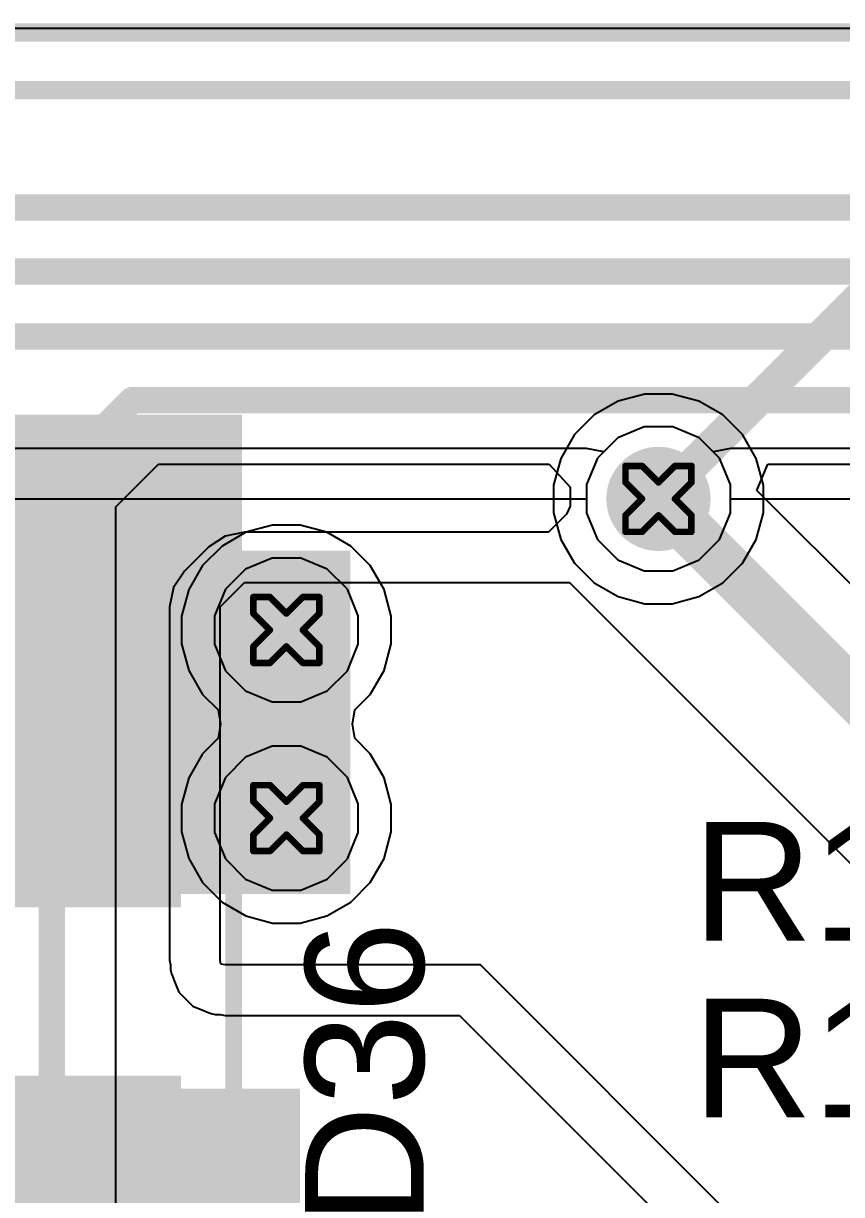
# Model space of a CAD drawing. Header units: inches. Extents: x 0 to 5379, y 0 to 5429.
# Drawn here: x 223.18 to 229.48, y 100.42 to 109.44 of the extents above; entities that cross this region are included whole.
import ezdxf

# ---------------------------------------------------------------- set-up
doc = ezdxf.new("R2010")
doc.units = ezdxf.units.IN
for name, color, linetype in [('Bottom Layer', 5, 'Continuous'), ('Bottom Solder', 6, 'Continuous'), ('Drill Drawing', 1, 'Continuous'), ('GND01', 16, 'Continuous'), ('GND02', 76, 'Continuous'), ('PWR', 156, 'Continuous'), ('SIG 01', 90, 'Continuous'), ('Top Layer', 1, 'Continuous'), ('Top Overlay', 2, 'Continuous'), ('Top Paste', 8, 'Continuous'), ('Top Solder', 216, 'Continuous'), ('Via Holes', 16, 'Continuous')]:
    doc.layers.add(name, color=color, linetype=linetype)
doc.styles.add('Arial', font='', dxfattribs={"height": 0.2})
doc.styles.get('Arial').set_extended_font_data('Arial')

# ---------------------------------------------------------------- blocks, each defined once
blk = doc.blocks.new('SMA_899')
at = {"layer": 'Top Layer'}
for points in [[(-3.25, 0.85), (-0.75, 0.85), (-0.75, -0.85), (-3.25, -0.85)], [(0.75, 0.85), (3.25, 0.85), (3.25, -0.85), (0.75, -0.85)]]:
    blk.add_hatch(color=1, dxfattribs=at).paths.add_polyline_path(points)
at = {"layer": 'Top Overlay'}
for points in [[(-4.445, -1.4216), (-3.278, -1.4216), (-3.278, 1.422), (-4.445, 1.422)], [(-3.3, 0.924), (-2.596, 0.924), (-2.596, 1.4219), (-3.3, 1.4219)], [(-3.3, -1.4219), (-2.596, -1.4219), (-2.596, -0.924), (-3.3, -0.924)]]:
    blk.add_hatch(color=2, dxfattribs=at).paths.add_polyline_path(points)
at = {"layer": 'Top Paste'}
for points in [[(-3.25, 0.85), (-0.75, 0.85), (-0.75, -0.85), (-3.25, -0.85)], [(0.75, 0.85), (3.25, 0.85), (3.25, -0.85), (0.75, -0.85)]]:
    blk.add_hatch(color=8, dxfattribs=at).paths.add_polyline_path(points)
at = {"layer": 'Top Solder'}
for points in [[(-3.3516, 0.9516), (-0.6484, 0.9516), (-0.6484, -0.9516), (-3.3516, -0.9516)], [(0.6484, 0.9516), (3.3516, 0.9516), (3.3516, -0.9516), (0.6484, -0.9516)]]:
    blk.add_hatch(color=216, dxfattribs=at).paths.add_polyline_path(points)
at = {"layer": 'Top Overlay'}
for points in [[(2.0612, 1.3577, 0.127, 0.127, 0), (-2.6581, 1.3577, 0.127, 0.127, 0)], [(2.0612, 1.0122, 0.127, 0.127, 0), (2.0612, 1.3577, 0.127, 0.127, 0)], [(2.0612, -1.3577, 0.127, 0.127, 0), (2.0612, -1.0122, 0.127, 0.127, 0)], [(2.0612, -1.3577, 0.127, 0.127, 0), (-2.6581, -1.3577, 0.127, 0.127, 0)]]:
    blk.add_lwpolyline(points, format="xyseb", dxfattribs=at)
for points in [[(-2.6899, 1.3577, 0.0635, 0.0635, 1), (-2.6264, 1.3577, 0.0635, 0.0635, 1)], [(2.0295, 1.3577, 0.0635, 0.0635, 1), (2.093, 1.3577, 0.0635, 0.0635, 1)], [(2.0295, 1.3577, 0.0635, 0.0635, 1), (2.093, 1.3577, 0.0635, 0.0635, 1)], [(2.0295, 1.0122, 0.0635, 0.0635, 1), (2.093, 1.0122, 0.0635, 0.0635, 1)], [(2.0295, -1.0122, 0.0635, 0.0635, 1), (2.093, -1.0122, 0.0635, 0.0635, 1)], [(-2.6899, -1.3577, 0.0635, 0.0635, 1), (-2.6264, -1.3577, 0.0635, 0.0635, 1)], [(2.0295, -1.3577, 0.0635, 0.0635, 1), (2.093, -1.3577, 0.0635, 0.0635, 1)], [(2.0295, -1.3577, 0.0635, 0.0635, 1), (2.093, -1.3577, 0.0635, 0.0635, 1)]]:
    blk.add_lwpolyline(points, format="xyseb", close=True, dxfattribs=at)

msp = doc.modelspace()

# ---------------------------------------------------------------- hatches: boundary and pattern name
at = {"layer": 'Bottom Layer'}
h = msp.add_hatch(color=5, dxfattribs=at)
edge = h.paths.add_edge_path()
edge.add_arc((228.0713, 105.7757), 0.3, 0, 360)
h = msp.add_hatch(color=5, dxfattribs=at)
edge = h.paths.add_edge_path()
edge.add_arc((225.2041, 104.7657), 0.3, 0, 360)
h = msp.add_hatch(color=5, dxfattribs=at)
edge = h.paths.add_edge_path()
edge.add_arc((225.2041, 103.3156), 0.3, 0, 360)
at = {"layer": 'Bottom Solder'}
h = msp.add_hatch(color=6, dxfattribs=at)
edge = h.paths.add_edge_path()
edge.add_arc((228.0713, 105.7757), 0.4016, 0, 360)
h = msp.add_hatch(color=6, dxfattribs=at)
edge = h.paths.add_edge_path()
edge.add_arc((225.2041, 104.7657), 0.4016, 0, 360)
h = msp.add_hatch(color=6, dxfattribs=at)
edge = h.paths.add_edge_path()
edge.add_arc((225.2041, 103.3156), 0.4016, 0, 360)
at = {"layer": 'GND01'}
h = msp.add_hatch(color=16, dxfattribs=at)
edge = h.paths.add_edge_path()
edge.add_arc((228.0713, 105.7757), 0.3, 0, 360)
h = msp.add_hatch(color=16, dxfattribs=at)
edge = h.paths.add_edge_path()
edge.add_arc((225.2041, 104.7657), 0.3, 0, 360)
h = msp.add_hatch(color=16, dxfattribs=at)
edge = h.paths.add_edge_path()
edge.add_arc((225.2041, 103.3156), 0.3, 0, 360)
at = {"layer": 'GND02'}
h = msp.add_hatch(color=76, dxfattribs=at)
edge = h.paths.add_edge_path()
edge.add_arc((228.0713, 105.7757), 0.3, 0, 360)
h = msp.add_hatch(color=76, dxfattribs=at)
edge = h.paths.add_edge_path()
edge.add_arc((225.2041, 104.7657), 0.3, 0, 360)
h = msp.add_hatch(color=76, dxfattribs=at)
edge = h.paths.add_edge_path()
edge.add_arc((225.2041, 103.3156), 0.3, 0, 360)
at = {"layer": 'PWR'}
h = msp.add_hatch(color=156, dxfattribs=at)
edge = h.paths.add_edge_path()
edge.add_arc((228.0713, 105.7757), 0.3, 0, 360)
h = msp.add_hatch(color=156, dxfattribs=at)
edge = h.paths.add_edge_path()
edge.add_arc((225.2041, 104.7657), 0.3, 0, 360)
h = msp.add_hatch(color=156, dxfattribs=at)
edge = h.paths.add_edge_path()
edge.add_arc((225.2041, 103.3156), 0.3, 0, 360)
at = {"layer": 'SIG 01'}
h = msp.add_hatch(color=90, dxfattribs=at)
edge = h.paths.add_edge_path()
edge.add_arc((228.0713, 105.7757), 0.3, 0, 360)
h = msp.add_hatch(color=90, dxfattribs=at)
edge = h.paths.add_edge_path()
edge.add_arc((225.2041, 104.7657), 0.3, 0, 360)
h = msp.add_hatch(color=90, dxfattribs=at)
edge = h.paths.add_edge_path()
edge.add_arc((225.2041, 103.3156), 0.3, 0, 360)
at = {"layer": 'Top Layer'}
h = msp.add_hatch(color=1, dxfattribs=at)
edge = h.paths.add_edge_path()
edge.add_arc((228.0713, 105.7757), 0.3, 0, 360)
for points in [[(216.3364, 102.731), (225.6967, 102.731), (225.6967, 105.3757), (216.3364, 105.3757)], [(225.309, 101.231), (222.5901, 101.231), (222.5901, 97.3775), (225.309, 97.3775)]]:
    msp.add_hatch(color=1, dxfattribs=at).paths.add_polyline_path(points)
h = msp.add_hatch(color=1, dxfattribs=at)
edge = h.paths.add_edge_path()
edge.add_arc((225.2041, 104.7657), 0.3, 0, 360)
h = msp.add_hatch(color=1, dxfattribs=at)
edge = h.paths.add_edge_path()
edge.add_arc((225.2041, 103.3156), 0.3, 0, 360)
at = {"layer": 'Top Solder'}
h = msp.add_hatch(color=216, dxfattribs=at)
edge = h.paths.add_edge_path()
edge.add_arc((228.0713, 105.7757), 0.4016, 0, 360)
h = msp.add_hatch(color=216, dxfattribs=at)
edge = h.paths.add_edge_path()
edge.add_arc((225.2041, 104.7657), 0.4016, 0, 360)
h = msp.add_hatch(color=216, dxfattribs=at)
edge = h.paths.add_edge_path()
edge.add_arc((225.2041, 103.3156), 0.4016, 0, 360)
at = {"layer": 'Via Holes'}
h = msp.add_hatch(color=7, dxfattribs=at)
edge = h.paths.add_edge_path()
edge.add_arc((228.0713, 105.7757), 0.15, 0, 360)
h = msp.add_hatch(color=7, dxfattribs=at)
edge = h.paths.add_edge_path()
edge.add_arc((225.2041, 104.7657), 0.15, 0, 360)
h = msp.add_hatch(color=7, dxfattribs=at)
edge = h.paths.add_edge_path()
edge.add_arc((225.2041, 103.3156), 0.15, 0, 360)

# ---------------------------------------------------------------- linework, layer by layer
at = {"layer": 'Bottom Layer'}
for p, q in [((227.9649, 106.5837), (227.7594, 106.5286)), ((228.1777, 106.5837), (227.9649, 106.5837)), ((228.3832, 106.5286), (228.1777, 106.5837)), ((227.7594, 106.5286), (227.5752, 106.4222)), ((228.5674, 106.4222), (228.3832, 106.5286)), ((227.5752, 106.4222), (227.4247, 106.2718)), ((228.7178, 106.2718), (228.5674, 106.4222)), ((227.4247, 106.2718), (227.3183, 106.0875)), ((228.8242, 106.0875), (228.7178, 106.2718)), ((227.3183, 106.0875), (227.2633, 105.882)), ((228.8793, 105.882), (228.8242, 106.0875)), ((227.2633, 105.882), (227.2633, 105.6693)), ((228.8793, 105.6693), (228.8793, 105.882)), ((227.2633, 105.6693), (227.3183, 105.4638)), ((228.8242, 105.4638), (228.8793, 105.6693)), ((224.8922, 105.5187), (224.708, 105.4123)), ((225.0977, 105.5737), (224.8922, 105.5187)), ((225.3105, 105.5737), (225.0977, 105.5737)), ((225.516, 105.5187), (225.3105, 105.5737)), ((225.7002, 105.4123), (225.516, 105.5187)), ((224.708, 105.4123), (224.5575, 105.2619)), ((225.8507, 105.2619), (225.7002, 105.4123)), ((227.3183, 105.4638), (227.4247, 105.2795)), ((228.7178, 105.2795), (228.8242, 105.4638)), ((224.5575, 105.2619), (224.4512, 105.0776)), ((225.957, 105.0776), (225.8507, 105.2619)), ((227.4247, 105.2795), (227.5752, 105.1291)), ((228.5674, 105.1291), (228.7178, 105.2795)), ((224.4512, 105.0776), (224.3961, 104.8721)), ((226.0121, 104.8721), (225.957, 105.0776)), ((227.5752, 105.1291), (227.7594, 105.0227)), ((228.3832, 105.0227), (228.5674, 105.1291)), ((227.7594, 105.0227), (227.9649, 104.9677)), ((227.9649, 104.9677), (228.1777, 104.9677)), ((228.1777, 104.9677), (228.3832, 105.0227)), ((224.3961, 104.8721), (224.3961, 104.6594)), ((226.0121, 104.6594), (226.0121, 104.8721)), ((224.3961, 104.6594), (224.4512, 104.4539)), ((225.957, 104.4539), (226.0121, 104.6594)), ((224.4512, 104.4539), (224.5575, 104.2696)), ((225.8507, 104.2696), (225.957, 104.4539)), ((224.5575, 104.2696), (224.6774, 104.1498)), ((225.7309, 104.1498), (225.8507, 104.2696)), ((224.6774, 104.1498), (224.6952, 104.0407)), ((225.713, 104.0407), (225.7309, 104.1498)), ((224.6952, 104.0407), (224.6774, 103.9315)), ((225.7309, 103.9315), (225.713, 104.0407)), ((224.6774, 103.9315), (224.5575, 103.8117)), ((225.8507, 103.8117), (225.7309, 103.9315)), ((224.5575, 103.8117), (224.4512, 103.6275)), ((225.957, 103.6275), (225.8507, 103.8117)), ((224.4512, 103.6275), (224.3961, 103.422)), ((226.0121, 103.422), (225.957, 103.6275)), ((224.3961, 103.422), (224.3961, 103.2092)), ((226.0121, 103.2092), (226.0121, 103.422)), ((224.3961, 103.2092), (224.4512, 103.0037)), ((225.957, 103.0037), (226.0121, 103.2092)), ((224.4512, 103.0037), (224.5575, 102.8195)), ((225.8507, 102.8195), (225.957, 103.0037)), ((224.5575, 102.8195), (224.708, 102.6691)), ((225.7002, 102.6691), (225.8507, 102.8195)), ((224.708, 102.6691), (224.8922, 102.5627)), ((225.516, 102.5627), (225.7002, 102.6691)), ((224.8922, 102.5627), (225.0977, 102.5076)), ((225.3105, 102.5076), (225.516, 102.5627)), ((225.0977, 102.5076), (225.3105, 102.5076))]:
    msp.add_line(p, q, dxfattribs=at)
at = {"layer": 'Drill Drawing'}
for points in [[(227.8173, 105.9027, 0.0508, 0.0508, 0), (227.8173, 106.0297, 0.0508, 0.0508, 0)], [(227.8173, 106.0297, 0.0508, 0.0508, 0), (227.9443, 106.0297, 0.0508, 0.0508, 0)], [(227.9443, 106.0297, 0.0508, 0.0508, 0), (228.0713, 105.9027, 0.0508, 0.0508, 0)], [(228.0713, 105.9027, 0.0508, 0.0508, 0), (228.1983, 106.0297, 0.0508, 0.0508, 0)], [(228.1983, 106.0297, 0.0508, 0.0508, 0), (228.3253, 106.0297, 0.0508, 0.0508, 0)], [(228.3253, 105.9027, 0.0508, 0.0508, 0), (228.3253, 106.0297, 0.0508, 0.0508, 0)], [(227.8173, 105.9027, 0.0508, 0.0508, 0), (227.9443, 105.7757, 0.0508, 0.0508, 0)], [(228.1983, 105.7757, 0.0508, 0.0508, 0), (228.3253, 105.9027, 0.0508, 0.0508, 0)], [(227.8173, 105.6487, 0.0508, 0.0508, 0), (227.9443, 105.7757, 0.0508, 0.0508, 0)], [(228.1983, 105.7757, 0.0508, 0.0508, 0), (228.3253, 105.6487, 0.0508, 0.0508, 0)], [(227.8173, 105.5217, 0.0508, 0.0508, 0), (227.8173, 105.6487, 0.0508, 0.0508, 0)], [(227.9443, 105.5217, 0.0508, 0.0508, 0), (228.0713, 105.6487, 0.0508, 0.0508, 0)], [(228.0713, 105.6487, 0.0508, 0.0508, 0), (228.1983, 105.5217, 0.0508, 0.0508, 0)], [(228.3253, 105.5217, 0.0508, 0.0508, 0), (228.3253, 105.6487, 0.0508, 0.0508, 0)], [(227.8173, 105.5217, 0.0508, 0.0508, 0), (227.9443, 105.5217, 0.0508, 0.0508, 0)], [(228.1983, 105.5217, 0.0508, 0.0508, 0), (228.3253, 105.5217, 0.0508, 0.0508, 0)], [(224.9501, 104.8927, 0.0508, 0.0508, 0), (224.9501, 105.0197, 0.0508, 0.0508, 0)], [(224.9501, 105.0197, 0.0508, 0.0508, 0), (225.0771, 105.0197, 0.0508, 0.0508, 0)], [(225.0771, 105.0197, 0.0508, 0.0508, 0), (225.2041, 104.8927, 0.0508, 0.0508, 0)], [(225.2041, 104.8927, 0.0508, 0.0508, 0), (225.3311, 105.0197, 0.0508, 0.0508, 0)], [(225.3311, 105.0197, 0.0508, 0.0508, 0), (225.4581, 105.0197, 0.0508, 0.0508, 0)], [(225.4581, 104.8927, 0.0508, 0.0508, 0), (225.4581, 105.0197, 0.0508, 0.0508, 0)], [(224.9501, 104.8927, 0.0508, 0.0508, 0), (225.0771, 104.7657, 0.0508, 0.0508, 0)], [(225.3311, 104.7657, 0.0508, 0.0508, 0), (225.4581, 104.8927, 0.0508, 0.0508, 0)], [(224.9501, 104.6387, 0.0508, 0.0508, 0), (225.0771, 104.7657, 0.0508, 0.0508, 0)], [(225.3311, 104.7657, 0.0508, 0.0508, 0), (225.4581, 104.6387, 0.0508, 0.0508, 0)], [(224.9501, 104.5117, 0.0508, 0.0508, 0), (224.9501, 104.6387, 0.0508, 0.0508, 0)], [(225.0771, 104.5117, 0.0508, 0.0508, 0), (225.2041, 104.6387, 0.0508, 0.0508, 0)], [(225.2041, 104.6387, 0.0508, 0.0508, 0), (225.3311, 104.5117, 0.0508, 0.0508, 0)], [(225.4581, 104.5117, 0.0508, 0.0508, 0), (225.4581, 104.6387, 0.0508, 0.0508, 0)], [(224.9501, 104.5117, 0.0508, 0.0508, 0), (225.0771, 104.5117, 0.0508, 0.0508, 0)], [(225.3311, 104.5117, 0.0508, 0.0508, 0), (225.4581, 104.5117, 0.0508, 0.0508, 0)], [(224.9501, 103.4426, 0.0508, 0.0508, 0), (224.9501, 103.5696, 0.0508, 0.0508, 0)], [(224.9501, 103.5696, 0.0508, 0.0508, 0), (225.0771, 103.5696, 0.0508, 0.0508, 0)], [(225.0771, 103.5696, 0.0508, 0.0508, 0), (225.2041, 103.4426, 0.0508, 0.0508, 0)], [(225.2041, 103.4426, 0.0508, 0.0508, 0), (225.3311, 103.5696, 0.0508, 0.0508, 0)], [(225.3311, 103.5696, 0.0508, 0.0508, 0), (225.4581, 103.5696, 0.0508, 0.0508, 0)], [(225.4581, 103.4426, 0.0508, 0.0508, 0), (225.4581, 103.5696, 0.0508, 0.0508, 0)], [(224.9501, 103.4426, 0.0508, 0.0508, 0), (225.0771, 103.3156, 0.0508, 0.0508, 0)], [(225.3311, 103.3156, 0.0508, 0.0508, 0), (225.4581, 103.4426, 0.0508, 0.0508, 0)], [(224.9501, 103.1886, 0.0508, 0.0508, 0), (225.0771, 103.3156, 0.0508, 0.0508, 0)], [(225.3311, 103.3156, 0.0508, 0.0508, 0), (225.4581, 103.1886, 0.0508, 0.0508, 0)], [(224.9501, 103.0616, 0.0508, 0.0508, 0), (224.9501, 103.1886, 0.0508, 0.0508, 0)], [(225.0771, 103.0616, 0.0508, 0.0508, 0), (225.2041, 103.1886, 0.0508, 0.0508, 0)], [(225.2041, 103.1886, 0.0508, 0.0508, 0), (225.3311, 103.0616, 0.0508, 0.0508, 0)], [(225.4581, 103.0616, 0.0508, 0.0508, 0), (225.4581, 103.1886, 0.0508, 0.0508, 0)], [(224.9501, 103.0616, 0.0508, 0.0508, 0), (225.0771, 103.0616, 0.0508, 0.0508, 0)], [(225.3311, 103.0616, 0.0508, 0.0508, 0), (225.4581, 103.0616, 0.0508, 0.0508, 0)]]:
    msp.add_lwpolyline(points, format="xyseb", dxfattribs=at)
for points in [[(227.8046, 106.0297, 0.0254, 0.0254, 1), (227.83, 106.0297, 0.0254, 0.0254, 1)], [(227.8046, 106.0297, 0.0254, 0.0254, 1), (227.83, 106.0297, 0.0254, 0.0254, 1)], [(227.9316, 106.0297, 0.0254, 0.0254, 1), (227.957, 106.0297, 0.0254, 0.0254, 1)], [(227.9316, 106.0297, 0.0254, 0.0254, 1), (227.957, 106.0297, 0.0254, 0.0254, 1)], [(228.1856, 106.0297, 0.0254, 0.0254, 1), (228.211, 106.0297, 0.0254, 0.0254, 1)], [(228.1856, 106.0297, 0.0254, 0.0254, 1), (228.211, 106.0297, 0.0254, 0.0254, 1)], [(228.3126, 106.0297, 0.0254, 0.0254, 1), (228.338, 106.0297, 0.0254, 0.0254, 1)], [(228.3126, 106.0297, 0.0254, 0.0254, 1), (228.338, 106.0297, 0.0254, 0.0254, 1)], [(227.8046, 105.9027, 0.0254, 0.0254, 1), (227.83, 105.9027, 0.0254, 0.0254, 1)], [(227.8046, 105.9027, 0.0254, 0.0254, 1), (227.83, 105.9027, 0.0254, 0.0254, 1)], [(228.0586, 105.9027, 0.0254, 0.0254, 1), (228.084, 105.9027, 0.0254, 0.0254, 1)], [(228.0586, 105.9027, 0.0254, 0.0254, 1), (228.084, 105.9027, 0.0254, 0.0254, 1)], [(228.3126, 105.9027, 0.0254, 0.0254, 1), (228.338, 105.9027, 0.0254, 0.0254, 1)], [(228.3126, 105.9027, 0.0254, 0.0254, 1), (228.338, 105.9027, 0.0254, 0.0254, 1)], [(227.9316, 105.7757, 0.0254, 0.0254, 1), (227.957, 105.7757, 0.0254, 0.0254, 1)], [(227.9316, 105.7757, 0.0254, 0.0254, 1), (227.957, 105.7757, 0.0254, 0.0254, 1)], [(228.1856, 105.7757, 0.0254, 0.0254, 1), (228.211, 105.7757, 0.0254, 0.0254, 1)], [(228.1856, 105.7757, 0.0254, 0.0254, 1), (228.211, 105.7757, 0.0254, 0.0254, 1)], [(227.8046, 105.6487, 0.0254, 0.0254, 1), (227.83, 105.6487, 0.0254, 0.0254, 1)], [(227.8046, 105.6487, 0.0254, 0.0254, 1), (227.83, 105.6487, 0.0254, 0.0254, 1)], [(228.0586, 105.6487, 0.0254, 0.0254, 1), (228.084, 105.6487, 0.0254, 0.0254, 1)], [(228.0586, 105.6487, 0.0254, 0.0254, 1), (228.084, 105.6487, 0.0254, 0.0254, 1)], [(228.3126, 105.6487, 0.0254, 0.0254, 1), (228.338, 105.6487, 0.0254, 0.0254, 1)], [(228.3126, 105.6487, 0.0254, 0.0254, 1), (228.338, 105.6487, 0.0254, 0.0254, 1)], [(227.8046, 105.5217, 0.0254, 0.0254, 1), (227.83, 105.5217, 0.0254, 0.0254, 1)], [(227.8046, 105.5217, 0.0254, 0.0254, 1), (227.83, 105.5217, 0.0254, 0.0254, 1)], [(227.9316, 105.5217, 0.0254, 0.0254, 1), (227.957, 105.5217, 0.0254, 0.0254, 1)], [(227.9316, 105.5217, 0.0254, 0.0254, 1), (227.957, 105.5217, 0.0254, 0.0254, 1)], [(228.1856, 105.5217, 0.0254, 0.0254, 1), (228.211, 105.5217, 0.0254, 0.0254, 1)], [(228.1856, 105.5217, 0.0254, 0.0254, 1), (228.211, 105.5217, 0.0254, 0.0254, 1)], [(228.3126, 105.5217, 0.0254, 0.0254, 1), (228.338, 105.5217, 0.0254, 0.0254, 1)], [(228.3126, 105.5217, 0.0254, 0.0254, 1), (228.338, 105.5217, 0.0254, 0.0254, 1)], [(224.9374, 105.0197, 0.0254, 0.0254, 1), (224.9628, 105.0197, 0.0254, 0.0254, 1)], [(224.9374, 105.0197, 0.0254, 0.0254, 1), (224.9628, 105.0197, 0.0254, 0.0254, 1)], [(225.0644, 105.0197, 0.0254, 0.0254, 1), (225.0898, 105.0197, 0.0254, 0.0254, 1)], [(225.0644, 105.0197, 0.0254, 0.0254, 1), (225.0898, 105.0197, 0.0254, 0.0254, 1)], [(225.3184, 105.0197, 0.0254, 0.0254, 1), (225.3438, 105.0197, 0.0254, 0.0254, 1)], [(225.3184, 105.0197, 0.0254, 0.0254, 1), (225.3438, 105.0197, 0.0254, 0.0254, 1)], [(225.4454, 105.0197, 0.0254, 0.0254, 1), (225.4708, 105.0197, 0.0254, 0.0254, 1)], [(225.4454, 105.0197, 0.0254, 0.0254, 1), (225.4708, 105.0197, 0.0254, 0.0254, 1)], [(224.9374, 104.8927, 0.0254, 0.0254, 1), (224.9628, 104.8927, 0.0254, 0.0254, 1)], [(224.9374, 104.8927, 0.0254, 0.0254, 1), (224.9628, 104.8927, 0.0254, 0.0254, 1)], [(225.1914, 104.8927, 0.0254, 0.0254, 1), (225.2168, 104.8927, 0.0254, 0.0254, 1)], [(225.1914, 104.8927, 0.0254, 0.0254, 1), (225.2168, 104.8927, 0.0254, 0.0254, 1)], [(225.4454, 104.8927, 0.0254, 0.0254, 1), (225.4708, 104.8927, 0.0254, 0.0254, 1)], [(225.4454, 104.8927, 0.0254, 0.0254, 1), (225.4708, 104.8927, 0.0254, 0.0254, 1)], [(225.0644, 104.7657, 0.0254, 0.0254, 1), (225.0898, 104.7657, 0.0254, 0.0254, 1)], [(225.0644, 104.7657, 0.0254, 0.0254, 1), (225.0898, 104.7657, 0.0254, 0.0254, 1)], [(225.3184, 104.7657, 0.0254, 0.0254, 1), (225.3438, 104.7657, 0.0254, 0.0254, 1)], [(225.3184, 104.7657, 0.0254, 0.0254, 1), (225.3438, 104.7657, 0.0254, 0.0254, 1)], [(224.9374, 104.6387, 0.0254, 0.0254, 1), (224.9628, 104.6387, 0.0254, 0.0254, 1)], [(224.9374, 104.6387, 0.0254, 0.0254, 1), (224.9628, 104.6387, 0.0254, 0.0254, 1)], [(225.1914, 104.6387, 0.0254, 0.0254, 1), (225.2168, 104.6387, 0.0254, 0.0254, 1)], [(225.1914, 104.6387, 0.0254, 0.0254, 1), (225.2168, 104.6387, 0.0254, 0.0254, 1)], [(225.4454, 104.6387, 0.0254, 0.0254, 1), (225.4708, 104.6387, 0.0254, 0.0254, 1)], [(225.4454, 104.6387, 0.0254, 0.0254, 1), (225.4708, 104.6387, 0.0254, 0.0254, 1)], [(224.9374, 104.5117, 0.0254, 0.0254, 1), (224.9628, 104.5117, 0.0254, 0.0254, 1)], [(224.9374, 104.5117, 0.0254, 0.0254, 1), (224.9628, 104.5117, 0.0254, 0.0254, 1)], [(225.0644, 104.5117, 0.0254, 0.0254, 1), (225.0898, 104.5117, 0.0254, 0.0254, 1)], [(225.0644, 104.5117, 0.0254, 0.0254, 1), (225.0898, 104.5117, 0.0254, 0.0254, 1)], [(225.3184, 104.5117, 0.0254, 0.0254, 1), (225.3438, 104.5117, 0.0254, 0.0254, 1)], [(225.3184, 104.5117, 0.0254, 0.0254, 1), (225.3438, 104.5117, 0.0254, 0.0254, 1)], [(225.4454, 104.5117, 0.0254, 0.0254, 1), (225.4708, 104.5117, 0.0254, 0.0254, 1)], [(225.4454, 104.5117, 0.0254, 0.0254, 1), (225.4708, 104.5117, 0.0254, 0.0254, 1)], [(224.9374, 103.5696, 0.0254, 0.0254, 1), (224.9628, 103.5696, 0.0254, 0.0254, 1)], [(224.9374, 103.5696, 0.0254, 0.0254, 1), (224.9628, 103.5696, 0.0254, 0.0254, 1)], [(225.0644, 103.5696, 0.0254, 0.0254, 1), (225.0898, 103.5696, 0.0254, 0.0254, 1)], [(225.0644, 103.5696, 0.0254, 0.0254, 1), (225.0898, 103.5696, 0.0254, 0.0254, 1)], [(225.3184, 103.5696, 0.0254, 0.0254, 1), (225.3438, 103.5696, 0.0254, 0.0254, 1)], [(225.3184, 103.5696, 0.0254, 0.0254, 1), (225.3438, 103.5696, 0.0254, 0.0254, 1)], [(225.4454, 103.5696, 0.0254, 0.0254, 1), (225.4708, 103.5696, 0.0254, 0.0254, 1)], [(225.4454, 103.5696, 0.0254, 0.0254, 1), (225.4708, 103.5696, 0.0254, 0.0254, 1)], [(224.9374, 103.4426, 0.0254, 0.0254, 1), (224.9628, 103.4426, 0.0254, 0.0254, 1)], [(224.9374, 103.4426, 0.0254, 0.0254, 1), (224.9628, 103.4426, 0.0254, 0.0254, 1)], [(225.1914, 103.4426, 0.0254, 0.0254, 1), (225.2168, 103.4426, 0.0254, 0.0254, 1)], [(225.1914, 103.4426, 0.0254, 0.0254, 1), (225.2168, 103.4426, 0.0254, 0.0254, 1)], [(225.4454, 103.4426, 0.0254, 0.0254, 1), (225.4708, 103.4426, 0.0254, 0.0254, 1)], [(225.4454, 103.4426, 0.0254, 0.0254, 1), (225.4708, 103.4426, 0.0254, 0.0254, 1)], [(225.0644, 103.3156, 0.0254, 0.0254, 1), (225.0898, 103.3156, 0.0254, 0.0254, 1)], [(225.0644, 103.3156, 0.0254, 0.0254, 1), (225.0898, 103.3156, 0.0254, 0.0254, 1)], [(225.3184, 103.3156, 0.0254, 0.0254, 1), (225.3438, 103.3156, 0.0254, 0.0254, 1)], [(225.3184, 103.3156, 0.0254, 0.0254, 1), (225.3438, 103.3156, 0.0254, 0.0254, 1)], [(224.9374, 103.1886, 0.0254, 0.0254, 1), (224.9628, 103.1886, 0.0254, 0.0254, 1)], [(224.9374, 103.1886, 0.0254, 0.0254, 1), (224.9628, 103.1886, 0.0254, 0.0254, 1)], [(225.1914, 103.1886, 0.0254, 0.0254, 1), (225.2168, 103.1886, 0.0254, 0.0254, 1)], [(225.1914, 103.1886, 0.0254, 0.0254, 1), (225.2168, 103.1886, 0.0254, 0.0254, 1)], [(225.4454, 103.1886, 0.0254, 0.0254, 1), (225.4708, 103.1886, 0.0254, 0.0254, 1)], [(225.4454, 103.1886, 0.0254, 0.0254, 1), (225.4708, 103.1886, 0.0254, 0.0254, 1)], [(224.9374, 103.0616, 0.0254, 0.0254, 1), (224.9628, 103.0616, 0.0254, 0.0254, 1)], [(224.9374, 103.0616, 0.0254, 0.0254, 1), (224.9628, 103.0616, 0.0254, 0.0254, 1)], [(225.0644, 103.0616, 0.0254, 0.0254, 1), (225.0898, 103.0616, 0.0254, 0.0254, 1)], [(225.0644, 103.0616, 0.0254, 0.0254, 1), (225.0898, 103.0616, 0.0254, 0.0254, 1)], [(225.3184, 103.0616, 0.0254, 0.0254, 1), (225.3438, 103.0616, 0.0254, 0.0254, 1)], [(225.3184, 103.0616, 0.0254, 0.0254, 1), (225.3438, 103.0616, 0.0254, 0.0254, 1)], [(225.4454, 103.0616, 0.0254, 0.0254, 1), (225.4708, 103.0616, 0.0254, 0.0254, 1)], [(225.4454, 103.0616, 0.0254, 0.0254, 1), (225.4708, 103.0616, 0.0254, 0.0254, 1)]]:
    msp.add_lwpolyline(points, format="xyseb", close=True, dxfattribs=at)
at = {"layer": 'GND01'}
for p, q in [((227.9611, 106.3297), (227.7575, 106.2453)), ((228.1815, 106.3297), (227.9611, 106.3297)), ((228.3851, 106.2453), (228.1815, 106.3297)), ((227.7575, 106.2453), (227.6016, 106.0895)), ((228.5409, 106.0895), (228.3851, 106.2453)), ((227.6016, 106.0895), (227.5173, 105.8859)), ((228.6253, 105.8859), (228.5409, 106.0895)), ((227.5173, 105.8859), (227.5173, 105.6655)), ((228.6253, 105.6655), (228.6253, 105.8859)), ((227.5173, 105.6655), (227.6016, 105.4618)), ((228.5409, 105.4618), (228.6253, 105.6655)), ((227.6016, 105.4618), (227.7575, 105.306)), ((228.3851, 105.306), (228.5409, 105.4618)), ((225.0939, 105.3197), (224.8903, 105.2354)), ((225.3143, 105.3197), (225.0939, 105.3197)), ((225.5179, 105.2354), (225.3143, 105.3197)), ((224.8903, 105.2354), (224.7345, 105.0795)), ((225.6738, 105.0795), (225.5179, 105.2354)), ((227.7575, 105.306), (227.9611, 105.2217)), ((228.1815, 105.2217), (228.3851, 105.306)), ((227.9611, 105.2217), (228.1815, 105.2217)), ((224.7345, 105.0795), (224.6501, 104.8759)), ((225.7581, 104.8759), (225.6738, 105.0795)), ((224.6501, 104.8759), (224.6501, 104.6555)), ((225.7581, 104.6555), (225.7581, 104.8759)), ((224.6501, 104.6555), (224.7345, 104.4519)), ((225.6738, 104.4519), (225.7581, 104.6555)), ((224.7345, 104.4519), (224.8903, 104.2961)), ((225.5179, 104.2961), (225.6738, 104.4519)), ((224.8903, 104.2961), (225.0939, 104.2117)), ((225.3143, 104.2117), (225.5179, 104.2961)), ((225.0939, 104.2117), (225.3143, 104.2117)), ((224.8903, 103.7853), (224.7345, 103.6294)), ((225.0939, 103.8696), (224.8903, 103.7853)), ((225.3143, 103.8696), (225.0939, 103.8696)), ((225.5179, 103.7853), (225.3143, 103.8696)), ((225.6738, 103.6294), (225.5179, 103.7853)), ((224.7345, 103.6294), (224.6501, 103.4258)), ((225.7581, 103.4258), (225.6738, 103.6294)), ((224.6501, 103.4258), (224.6501, 103.2054)), ((225.7581, 103.2054), (225.7581, 103.4258)), ((224.6501, 103.2054), (224.7345, 103.0018)), ((225.6738, 103.0018), (225.7581, 103.2054)), ((224.7345, 103.0018), (224.8903, 102.846)), ((225.5179, 102.846), (225.6738, 103.0018)), ((224.8903, 102.846), (225.0939, 102.7616)), ((225.3143, 102.7616), (225.5179, 102.846)), ((225.0939, 102.7616), (225.3143, 102.7616))]:
    msp.add_line(p, q, dxfattribs=at)
at = {"layer": 'GND02'}
for p, q in [((227.9611, 106.3297), (227.7575, 106.2453)), ((228.1815, 106.3297), (227.9611, 106.3297)), ((228.3851, 106.2453), (228.1815, 106.3297)), ((227.7575, 106.2453), (227.6016, 106.0895)), ((228.5409, 106.0895), (228.3851, 106.2453)), ((227.6016, 106.0895), (227.5173, 105.8859)), ((228.6253, 105.8859), (228.5409, 106.0895)), ((227.5173, 105.8859), (227.5173, 105.6655)), ((228.6253, 105.6655), (228.6253, 105.8859)), ((227.5173, 105.6655), (227.6016, 105.4618)), ((228.5409, 105.4618), (228.6253, 105.6655)), ((227.6016, 105.4618), (227.7575, 105.306)), ((228.3851, 105.306), (228.5409, 105.4618)), ((225.0939, 105.3197), (224.8903, 105.2354)), ((225.3143, 105.3197), (225.0939, 105.3197)), ((225.5179, 105.2354), (225.3143, 105.3197)), ((224.8903, 105.2354), (224.7345, 105.0795)), ((225.6738, 105.0795), (225.5179, 105.2354)), ((227.7575, 105.306), (227.9611, 105.2217)), ((228.1815, 105.2217), (228.3851, 105.306)), ((227.9611, 105.2217), (228.1815, 105.2217)), ((224.7345, 105.0795), (224.6501, 104.8759)), ((225.7581, 104.8759), (225.6738, 105.0795)), ((224.6501, 104.8759), (224.6501, 104.6555)), ((225.7581, 104.6555), (225.7581, 104.8759)), ((224.6501, 104.6555), (224.7345, 104.4519)), ((225.6738, 104.4519), (225.7581, 104.6555)), ((224.7345, 104.4519), (224.8903, 104.2961)), ((225.5179, 104.2961), (225.6738, 104.4519)), ((224.8903, 104.2961), (225.0939, 104.2117)), ((225.3143, 104.2117), (225.5179, 104.2961)), ((225.0939, 104.2117), (225.3143, 104.2117)), ((224.8903, 103.7853), (224.7345, 103.6294)), ((225.0939, 103.8696), (224.8903, 103.7853)), ((225.3143, 103.8696), (225.0939, 103.8696)), ((225.5179, 103.7853), (225.3143, 103.8696)), ((225.6738, 103.6294), (225.5179, 103.7853)), ((224.7345, 103.6294), (224.6501, 103.4258)), ((225.7581, 103.4258), (225.6738, 103.6294)), ((224.6501, 103.4258), (224.6501, 103.2054)), ((225.7581, 103.2054), (225.7581, 103.4258)), ((224.6501, 103.2054), (224.7345, 103.0018)), ((225.6738, 103.0018), (225.7581, 103.2054)), ((224.7345, 103.0018), (224.8903, 102.846)), ((225.5179, 102.846), (225.6738, 103.0018)), ((224.8903, 102.846), (225.0939, 102.7616)), ((225.3143, 102.7616), (225.5179, 102.846)), ((225.0939, 102.7616), (225.3143, 102.7616))]:
    msp.add_line(p, q, dxfattribs=at)
at = {"layer": 'PWR'}
for p, q in [((208.7753, 109.4036), (242.8927, 109.4036)), ((227.9611, 106.3297), (227.7575, 106.2453)), ((228.1815, 106.3297), (227.9611, 106.3297)), ((228.3851, 106.2453), (228.1815, 106.3297)), ((227.7575, 106.2453), (227.6499, 106.1377)), ((228.4927, 106.1377), (228.3851, 106.2453)), ((227.5173, 106.1641), (222.0553, 106.1641)), ((227.6499, 106.1377), (227.5173, 106.1641)), ((228.6253, 106.1641), (228.4927, 106.1377)), ((230.576, 106.1641), (228.6253, 106.1641)), ((222.0553, 105.7757), (227.5173, 105.7757)), ((227.5173, 105.7757), (227.5173, 105.6655)), ((228.6253, 105.6655), (228.6253, 105.7757)), ((228.6253, 105.7757), (230.576, 105.7757)), ((227.5173, 105.6655), (227.6016, 105.4618)), ((228.5409, 105.4618), (228.6253, 105.6655)), ((227.6016, 105.4618), (227.7575, 105.306)), ((228.3851, 105.306), (228.5409, 105.4618)), ((225.0939, 105.3197), (224.8903, 105.2354)), ((225.3143, 105.3197), (225.0939, 105.3197)), ((225.5179, 105.2354), (225.3143, 105.3197)), ((224.8903, 105.2354), (224.7345, 105.0795)), ((225.6738, 105.0795), (225.5179, 105.2354)), ((227.7575, 105.306), (227.9611, 105.2217)), ((228.1815, 105.2217), (228.3851, 105.306)), ((227.9611, 105.2217), (228.1815, 105.2217)), ((224.7345, 105.0795), (224.6501, 104.8759)), ((225.7581, 104.8759), (225.6738, 105.0795)), ((224.6501, 104.8759), (224.6501, 104.6555)), ((225.7581, 104.6555), (225.7581, 104.8759)), ((224.6501, 104.6555), (224.7345, 104.4519)), ((225.6738, 104.4519), (225.7581, 104.6555)), ((224.7345, 104.4519), (224.8903, 104.2961)), ((225.5179, 104.2961), (225.6738, 104.4519)), ((224.8903, 104.2961), (225.0939, 104.2117)), ((225.3143, 104.2117), (225.5179, 104.2961)), ((225.0939, 104.2117), (225.3143, 104.2117)), ((224.8903, 103.7853), (224.7345, 103.6294)), ((225.0939, 103.8696), (224.8903, 103.7853)), ((225.3143, 103.8696), (225.0939, 103.8696)), ((225.5179, 103.7853), (225.3143, 103.8696)), ((225.6738, 103.6294), (225.5179, 103.7853)), ((224.7345, 103.6294), (224.6501, 103.4258)), ((225.7581, 103.4258), (225.6738, 103.6294)), ((224.6501, 103.4258), (224.6501, 103.2054)), ((225.7581, 103.2054), (225.7581, 103.4258)), ((224.6501, 103.2054), (224.7345, 103.0018)), ((225.6738, 103.0018), (225.7581, 103.2054)), ((224.7345, 103.0018), (224.8903, 102.846)), ((225.5179, 102.846), (225.6738, 103.0018)), ((224.8903, 102.846), (225.0939, 102.7616)), ((225.3143, 102.7616), (225.5179, 102.846)), ((225.0939, 102.7616), (225.3143, 102.7616))]:
    msp.add_line(p, q, dxfattribs=at)
at = {"layer": 'SIG 01'}
for p, q in [((223.8897, 105.7158), (224.2182, 106.0443)), ((224.2182, 106.0443), (227.2279, 106.0443)), ((227.2279, 106.0443), (227.3903, 105.8653)), ((228.8299, 105.8411), (228.9139, 106.0438)), ((228.9139, 106.0438), (228.9147, 106.0443)), ((228.9147, 106.0443), (230.7227, 106.0443)), ((227.3903, 105.8653), (227.3903, 105.7203)), ((234.1762, 100.4948), (228.8299, 105.8411)), ((223.8897, 98.1155), (223.8897, 105.7158)), ((227.3903, 105.7203), (227.3637, 105.6592)), ((227.3637, 105.6592), (227.2246, 105.5191)), ((224.8804, 105.5191), (224.7318, 105.4895)), ((227.2246, 105.5191), (224.8804, 105.5191)), ((224.7318, 105.4895), (224.6057, 105.4053)), ((224.6057, 105.4053), (224.4184, 105.2179)), ((224.4184, 105.2179), (224.3342, 105.0919)), ((224.3342, 105.0919), (224.3046, 104.9432)), ((224.6931, 104.9432), (224.8804, 105.1306)), ((224.8804, 105.1306), (227.3855, 105.1306)), ((227.3855, 105.1306), (232.3131, 100.203)), ((224.3046, 104.9432), (224.3046, 102.2225)), ((224.6931, 102.2225), (224.6931, 104.9432)), ((224.3046, 102.2225), (224.3121, 102.1849)), ((224.3121, 102.1849), (224.3121, 102.1467)), ((224.6994, 102.1905), (224.6931, 102.2225)), ((224.7313, 102.1842), (224.6994, 102.1905)), ((226.6997, 102.1842), (224.7313, 102.1842)), ((229.9912, 98.8927), (226.6997, 102.1842)), ((224.3121, 102.1467), (224.3184, 102.1148)), ((224.3184, 102.1148), (224.3331, 102.0794)), ((224.3331, 102.0794), (224.3342, 102.0738)), ((224.3342, 102.0738), (224.3374, 102.069)), ((224.3374, 102.069), (224.3764, 101.9747)), ((224.3764, 101.9747), (224.3764, 101.9747)), ((224.3764, 101.9747), (224.4836, 101.8676)), ((224.4836, 101.8676), (224.4836, 101.8675)), ((224.4836, 101.8675), (224.5779, 101.8285)), ((224.5779, 101.8285), (224.5827, 101.8253)), ((224.5827, 101.8253), (224.5883, 101.8242)), ((224.5883, 101.8242), (224.6236, 101.8095)), ((224.6236, 101.8095), (224.6556, 101.8032)), ((224.6556, 101.8032), (224.6938, 101.8032)), ((224.6938, 101.8032), (224.7313, 101.7957)), ((224.7313, 101.7957), (226.5388, 101.7957)), ((226.5388, 101.7957), (229.7165, 98.618))]:
    msp.add_line(p, q, dxfattribs=at)
for points in [[(206.9049, 109.3696, 0.1397, 0.1397, 0), (275.2147, 109.3696, 0.1397, 0.1397, 0)], [(206.7208, 108.9251, 0.1397, 0.1397, 0), (275.3988, 108.9251, 0.1397, 0.1397, 0)], [(190.2259, 108.0202, 0.2032, 0.2032, 0), (271.655, 108.0202, 0.2032, 0.2032, 0)], [(190.6676, 107.5287, 0.2032, 0.2032, 0), (271.3147, 107.5287, 0.2032, 0.2032, 0)], [(191.0838, 107.0276, 0.2032, 0.2032, 0), (270.9651, 107.0276, 0.2032, 0.2032, 0)], [(223.3977, 105.9196, 0.2032, 0.2032, 0), (224.0144, 106.5363, 0.2032, 0.2032, 0)], [(224.0144, 106.5363, 0.2032, 0.2032, 0), (270.5676, 106.5363, 0.2032, 0.2032, 0)], [(223.3977, 97.9116, 0.2032, 0.2032, 0), (223.3977, 105.9196, 0.2032, 0.2032, 0)], [(228.0713, 105.7757, 0.381, 0.381, 0), (233.7642, 100.0828, 0.381, 0.381, 0)]]:
    msp.add_lwpolyline(points, format="xyseb", dxfattribs=at)
for points in [[(223.9636, 106.5363, 0.1016, 0.1016, 1), (224.0652, 106.5363, 0.1016, 0.1016, 1)], [(223.9636, 106.5363, 0.1016, 0.1016, 1), (224.0652, 106.5363, 0.1016, 0.1016, 1)], [(223.3469, 105.9196, 0.1016, 0.1016, 1), (223.4485, 105.9196, 0.1016, 0.1016, 1)], [(223.3469, 105.9196, 0.1016, 0.1016, 1), (223.4485, 105.9196, 0.1016, 0.1016, 1)], [(227.976, 105.7757, 0.1905, 0.1905, 1), (228.1665, 105.7757, 0.1905, 0.1905, 1)]]:
    msp.add_lwpolyline(points, format="xyseb", close=True, dxfattribs=at)
at = {"layer": 'Top Layer'}
msp.add_lwpolyline([(228.0713, 105.7757, 0.254, 0.254, 0), (231.4394, 109.1438, 0.254, 0.254, 0)], format="xyseb", dxfattribs=at)
msp.add_lwpolyline([(228.0078, 105.7757, 0.127, 0.127, 1), (228.1348, 105.7757, 0.127, 0.127, 1)], format="xyseb", close=True, dxfattribs=at)

# ---------------------------------------------------------------- block references
at = {"rotation": 270}
msp.add_blockref('SMA_899', (223.4401, 101.981), dxfattribs=at)

# ---------------------------------------------------------------- texts
at = {"layer": 'Top Overlay', "style": 'Arial'}
for s, p in [('R159', (228.3361, 102.3728)), ('R160', (228.3361, 101.0098))]:
    msp.add_text(s, height=0.9144, dxfattribs=at).set_placement(p)
msp.add_text('D36', height=0.9144, rotation=90, dxfattribs=at).set_placement((226.2631, 100.178))

doc.saveas('drawing.dxf')
